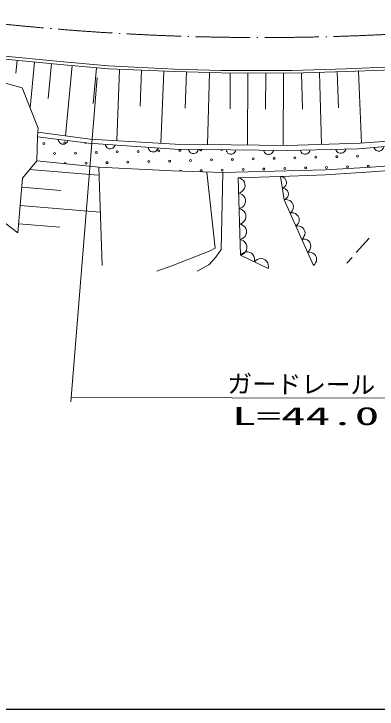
# Model space of a CAD drawing. Units: millimetres, scale not verified. Extents: x 34864 to 674864, y -75440 to 284560.
# Drawn here: x 197246 to 234128, y 109560 to 180174 of the extents above; entities that cross this region are included whole.
import ezdxf
from ezdxf.enums import TextEntityAlignment as Align

# ---------------------------------------------------------------- set-up
doc = ezdxf.new("R2010")
doc.units = ezdxf.units.MM
doc.header["$LTSCALE"] = 1000
doc.linetypes.add('USER4', pattern=[7.000001, 5.508197, -0.688525, 0.114754, -0.688525])
for name, color, linetype, lineweight in [('M-TTL-BAND', 7, 'Continuous', 25), ('S-BGD', 1, 'Continuous', 13), ('S-BGD-HTXT', 6, 'Continuous', 13), ('S-BMK', 3, 'USER4', 13)]:
    doc.layers.add(name, color=color, linetype=linetype, lineweight=lineweight)
doc.styles.add('ＭＳ ゴシック', font='')
doc.styles.get('ＭＳ ゴシック').set_extended_font_data('MS Gothic')

# ---------------------------------------------------------------- blocks, each defined once
blk = doc.blocks.new('BUHIN55')
at = {"layer": 'S-BGD'}
blk.add_lwpolyline([(499, -36), (451, -148), (384, -241), (281, -344), (167, -396), (47, -422), (-107, -411), (-222, -367), (-327, -300), (-417, -183), (-470, -81), (-499, 36)], dxfattribs=at)
blk = doc.blocks.new('BUHIN56')
at = {"layer": 'S-BGD'}
blk.add_lwpolyline([(500, -5), (459, -120), (398, -217), (301, -326), (191, -385), (73, -418), (-82, -417), (-199, -380), (-309, -319), (-405, -208), (-464, -110), (-500, 5)], dxfattribs=at)
blk = doc.blocks.new('BUHIN57')
at = {"layer": 'S-BGD'}
blk.add_lwpolyline([(500, 13), (463, -103), (405, -202), (313, -314), (205, -377), (88, -415), (-67, -419), (-185, -387), (-296, -330), (-397, -223), (-459, -127), (-500, -13)], dxfattribs=at)
blk = doc.blocks.new('BUHIN58')
at = {"layer": 'S-BGD'}
blk.add_lwpolyline([(498, 41), (468, -77), (416, -179), (330, -297), (225, -365), (111, -410), (-43, -422), (-163, -397), (-278, -346), (-384, -245), (-452, -152), (-498, -41)], dxfattribs=at)
blk = doc.blocks.new('BUHIN108')
at = {"layer": 'S-BGD'}
blk.add_lwpolyline([(93, -589), (222, -523), (325, -434), (437, -299), (487, -158), (509, -13), (480, 169), (414, 301), (323, 419), (175, 514), (50, 563), (-93, 589)], dxfattribs=at)
blk = doc.blocks.new('BUHIN109')
at = {"layer": 'S-BGD'}
blk.add_lwpolyline([(295, -668), (427, -550), (521, -412), (611, -217), (626, -35), (607, 144), (515, 351), (396, 486), (251, 598), (46, 663), (-118, 682), (-295, 668)], dxfattribs=at)
blk = doc.blocks.new('BUHIN110')
at = {"layer": 'S-BGD'}
blk.add_lwpolyline([(23, -786), (202, -721), (352, -623), (521, -464), (610, -289), (664, -103), (656, 141), (592, 324), (493, 494), (315, 642), (160, 728), (-23, 786)], dxfattribs=at)
blk = doc.blocks.new('BUHIN111')
at = {"layer": 'S-BGD'}
blk.add_lwpolyline([(702, -344), (728, -157), (711, 22), (650, 243), (537, 403), (398, 536), (180, 643), (-11, 671), (-206, 663), (-419, 575), (-567, 478), (-702, 344)], dxfattribs=at)

msp = doc.modelspace()

# ---------------------------------------------------------------- linework, layer by layer
at = {"layer": 'M-TTL-BAND'}
msp.add_line((34864, 109560), (573864, 109560), dxfattribs=at)
at = {"layer": 'S-BGD'}
for p, q in [((194905, 176037), (201918, 175345)), ((194965, 175701), (201937, 175041)), ((197580, 175453), (197457, 174157)), ((199322, 175288), (198881, 170624)), ((201065, 175123), (200731, 171587)), ((201918, 175345), (206818, 174894)), ((201937, 175041), (206866, 174578)), ((203169, 174925), (202498, 167781)), ((205634, 174694), (205294, 171079)), ((206818, 174894), (213554, 174562)), ((206866, 174578), (213573, 174313)), ((207984, 174534), (207698, 167293)), ((210219, 174446), (210076, 170801)), ((213554, 174562), (218280, 174442)), ((218280, 174442), (225507, 174412)), ((230985, 174593), (225507, 174412)), ((230985, 174593), (235899, 174803)), ((230995, 174313), (235957, 174512)), ((198073, 172652), (192687, 174174)), ((212455, 174357), (212165, 167019)), ((213573, 174313), (218304, 174181)), ((214756, 174280), (214653, 170599)), ((217121, 174214), (216916, 166891)), ((218304, 174181), (225537, 174148)), ((219208, 174177), (219191, 170521)), ((221016, 174168), (220982, 166844)), ((222824, 174160), (222808, 170492)), ((224633, 174152), (224599, 166802)), ((225537, 174148), (230995, 174313)), ((226446, 174175), (226557, 170512)), ((228266, 174231), (228488, 166906)), ((230085, 174286), (230196, 170624)), ((232236, 174363), (232529, 167038)), ((199694, 168583), (198073, 172652)), ((199638, 167676), (199673, 168145)), ((199673, 168145), (199694, 168583)), ((204996, 167458), (199673, 168145)), ((199561, 165264), (199638, 167676)), ((199638, 167676), (204836, 167047)), ((213631, 166929), (204996, 167458)), ((237529, 167392), (232401, 167028)), ((204836, 167047), (213563, 166418)), ((225030, 166797), (213631, 166929)), ((232401, 167028), (225030, 166797)), ((232250, 166481), (240492, 167153)), ((213563, 166418), (225018, 166292)), ((225018, 166292), (232250, 166481)), ((199561, 165264), (198127, 163500)), ((205864, 164611), (199561, 165264)), ((242537, 165320), (233525, 164612)), ((213362, 164225), (205864, 164611)), ((205864, 164611), (206195, 154632)), ((233525, 164612), (228895, 164334)), ((243045, 164895), (233531, 164139)), ((198844, 164382), (205795, 163797)), ((218466, 164055), (213362, 164225)), ((216835, 164110), (217686, 156380)), ((218466, 164055), (218282, 156259)), ((228895, 164334), (218466, 164055)), ((233531, 164139), (228889, 163824)), ((190188, 163592), (197659, 157932)), ((198127, 163500), (197659, 157932)), ((224333, 163652), (220035, 163537)), ((220035, 163537), (220264, 155681)), ((228889, 163824), (224333, 163652)), ((224333, 163652), (224705, 161297)), ((198049, 162572), (202001, 162239)), ((224705, 161297), (227657, 154620)), ((197893, 160716), (206016, 160032)), ((197737, 158860), (201907, 158509)), ((233307, 157408), (232009, 155955)), ((217185, 156115), (213300, 154584)), ((217686, 156380), (217185, 156115)), ((218282, 156259), (217758, 155459)), ((217758, 155459), (217041, 154687)), ((220264, 155681), (223072, 154305)), ((231607, 155429), (231050, 154872)), ((217041, 154687), (215856, 154026)), ((213300, 154584), (211770, 154054))]:
    msp.add_line(p, q, dxfattribs=at)
msp.add_lwpolyline([(202734, 167302), (202680, 167192), (202609, 167103), (202501, 167005), (202385, 166959), (202264, 166938), (202110, 166957), (201998, 167006), (201896, 167078), (201812, 167199), (201764, 167303), (201741, 167422)], dxfattribs=at)
for centre in [(200285, 167018), (202406, 167073), (201373, 165985), (203494, 166041), (205614, 166096), (207735, 166151), (209855, 166207), (211976, 166262), (210943, 165174), (213064, 165230), (215185, 165285), (217305, 165340), (219426, 165396), (221546, 165451), (223667, 165506), (225788, 165562), (227908, 165617), (230029, 165673), (232149, 165728), (204582, 165008), (206702, 165063), (208823, 165119), (224755, 164474), (226876, 164529), (228996, 164585), (231117, 164640), (233237, 164695), (216273, 164252), (218393, 164308), (220514, 164363), (222634, 164418)]:
    msp.add_circle(centre, 99.5, dxfattribs=at)
for centre, start, end in [((204526, 167129), 199.09103, 327.10355), ((214097, 166318), 107.74247, 70.99835), ((216217, 166373), 170.25818, 8.48264), ((218338, 166428), 218.58985, 320.15097), ((202461, 164953), 0.25876, 167.90978), ((214152, 164197), 359.09909, 177.09404)]:
    msp.add_arc(centre, 99.5, start, end, dxfattribs=at)
at = {"layer": 'S-BGD-HTXT'}
for p, q in [((205703, 173710), (203041, 140782)), ((203076, 141224), (250751, 141091))]:
    msp.add_line(p, q, dxfattribs=at)
at = {"layer": 'S-BMK'}
msp.add_arc((222466, 430757), 252984, 257.37315, 280.03294, dxfattribs=at)

# ---------------------------------------------------------------- block references
for name, p in [('BUHIN55', (207018, 166890)), ('BUHIN58', (234310, 166649)), ('BUHIN55', (211381, 166575)), ('BUHIN56', (215472, 166397)), ('BUHIN56', (219291, 166355)), ('BUHIN56', (223109, 166313)), ('BUHIN57', (226826, 166339)), ('BUHIN57', (230442, 166434)), ('BUHIN110', (220057, 162752)), ('BUHIN108', (224426, 163063)), ('BUHIN108', (224612, 161886)), ('BUHIN110', (220103, 161180)), ('BUHIN109', (225000, 160630)), ('BUHIN110', (220149, 159609)), ('BUHIN109', (225591, 159294)), ('BUHIN110', (220195, 158038)), ('BUHIN109', (226181, 157959)), ('BUHIN110', (220241, 156466)), ('BUHIN109', (226771, 156623)), ('BUHIN111', (220966, 155337)), ('BUHIN109', (227362, 155288)), ('BUHIN111', (222370, 154649))]:
    msp.add_blockref(name, p)

# ---------------------------------------------------------------- texts
at = {"layer": 'S-BGD-HTXT', "style": 'ＭＳ ゴシック'}
msp.add_text('ガードレール', height=1833, rotation=359.6, dxfattribs=at).set_placement((218920, 141140), align=Align.BOTTOM_LEFT)
at = {"layer": 'S-BGD-HTXT', "style": 'ＭＳ ゴシック', "width": 2}
msp.add_text('L=44.0', height=1833, dxfattribs=at).set_placement((219387, 137863), align=Align.BOTTOM_LEFT)

doc.saveas('drawing.dxf')
